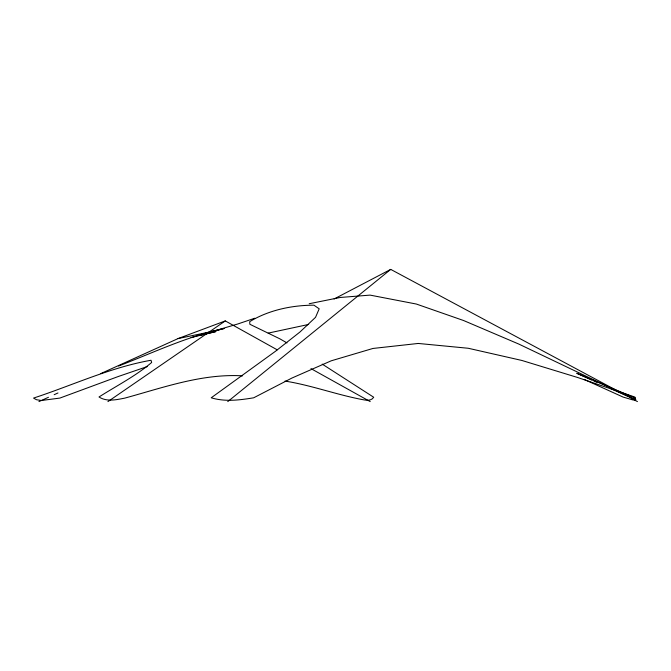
<?xml version="1.0" encoding="UTF-8"?>
<svg xmlns="http://www.w3.org/2000/svg" width="671" height="671" viewBox="0 0 671 671"><rect width="100%" height="100%" fill="white"/><g stroke="black" fill="none" stroke-linecap="round" stroke-linejoin="round"><path stroke-width="1.01" d="M227.754 401.61L390.723 269.39L618.972 391.705M107.922 401.61L225.288 320.914L277.249 349.843M584.089 379.375L623.074 397.064L632.795 399.908L635.747 399.908L634.875 397.064L577.756 377.53L521.828 360.444L468.257 348.266L418.243 343.451L372.967 348.45L331.231 360.805L291.868 378.075L253.688 397.794C239.664 400.109 225.087 401.996 211.214 397.794L275.336 351.378L299.929 332.036L315.538 317.324L319.186 308.811L313.944 305.179C291.877 305.23 268.668 310.103 249.704 321.661L249.83 324.252L279.916 338.855L286.978 342.906M334.083 298.989L390.723 269.39M38.926 401.61L48.455 397.291M54.175 394.699L57.983 392.971M100.868 373.546L178.067 338.578L225.288 320.914M118.541 366.039C153.399 352.636 187.469 336.263 224.206 328.496L209.788 332.254L237.752 323.992L254.787 318.23M147.477 366.509L118.415 376.456L59.878 398.079L41.359 400.503L36.486 399.731L33.55 398.079C72.552 385.322 110.472 367.389 151.009 360.26L151.663 362.466C135.651 376.112 116.687 385.716 99.006 396.98C106.739 402.021 116.301 399.773 124.714 398.138C163.204 387.628 202.055 373.445 242.6 375.844M191.076 337.547L215.978 331.549L201.25 335.089M268.182 333.118L308.668 324.437M178.067 338.578L218.897 330.048M309.197 303.728L340.264 297.463L370.082 295.114L416.364 304.047L463.619 320.537L518.909 344.114L635.747 399.908L611.013 388.744M285.007 381.078C311.948 385.339 337.639 395.152 364.445 399.966C367.7 400.52 371.826 400.461 373.705 397.24L322.206 364.11M635.512 398.205L576.775 373.286L591.99 380.155M593.894 381.011L596.745 382.302M630.983 398.138L637.45 401.61M310.967 368.622L370.216 401.61"/></g></svg>
